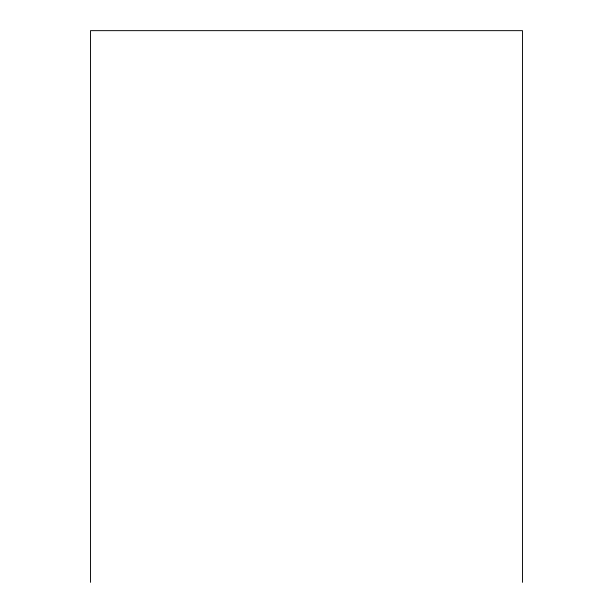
<?xml version="1.0" encoding="UTF-8"?>
<svg xmlns="http://www.w3.org/2000/svg" width="613" height="613" viewBox="0 0 613 613"><rect width="100%" height="100%" fill="white"/><g stroke="black" fill="none" stroke-linecap="round" stroke-linejoin="round"><path stroke-width="0.92" d="M522.498 582.35L522.498 30.65L90.502 30.65L90.502 582.35"/></g></svg>
